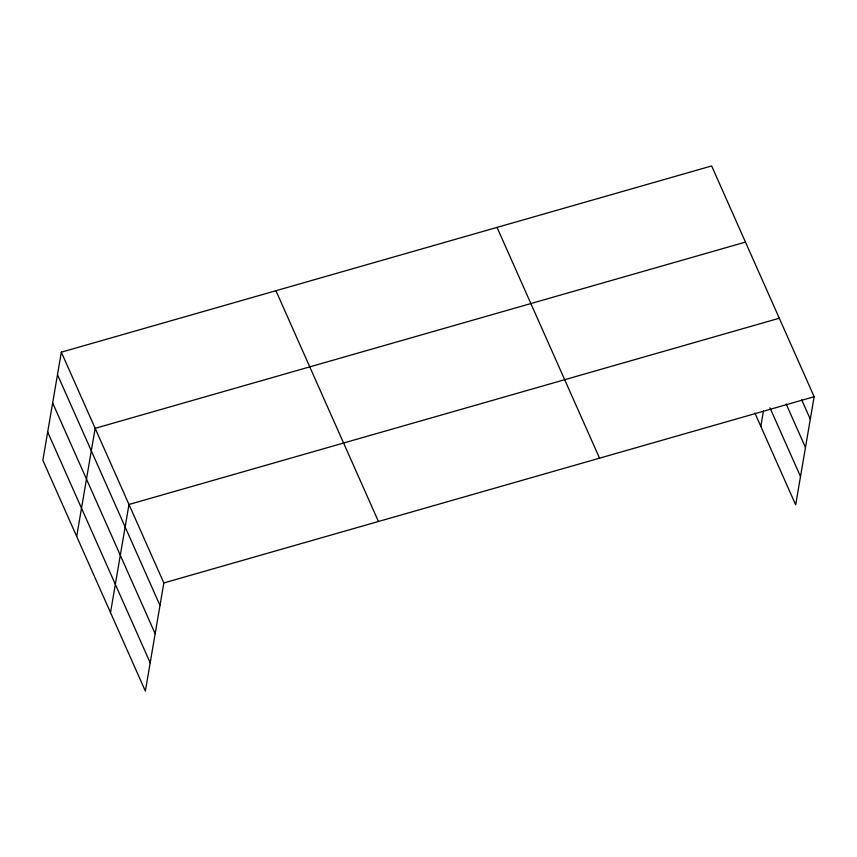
<?xml version="1.0" encoding="UTF-8"?>
<svg xmlns="http://www.w3.org/2000/svg" width="857" height="857" viewBox="0 0 857 857"><rect width="100%" height="100%" fill="white"/><g stroke="black" fill="none" stroke-linecap="round" stroke-linejoin="round"><path stroke-width="1.29" d="M61.329 352.173L42.85 460.284L145.358 691.053L163.837 582.942L61.329 352.173L711.642 165.947L814.15 396.716L795.671 504.827L754.91 413.063M76.68 536.439L95.159 428.329L745.472 242.103M110.51 612.594L128.989 504.484L779.292 318.247M760.812 426.358L763.448 410.953M163.837 582.942L814.15 396.716M801.724 399.898L810.304 419.212M786.169 404.011L805.473 447.461M769.94 407.771L800.502 476.567M497.039 227.405L599.546 458.174M275.933 290.727L378.44 521.485M57.483 374.68L159.991 605.449M52.652 402.929L155.16 633.698M47.681 432.035L150.189 662.804"/></g></svg>
